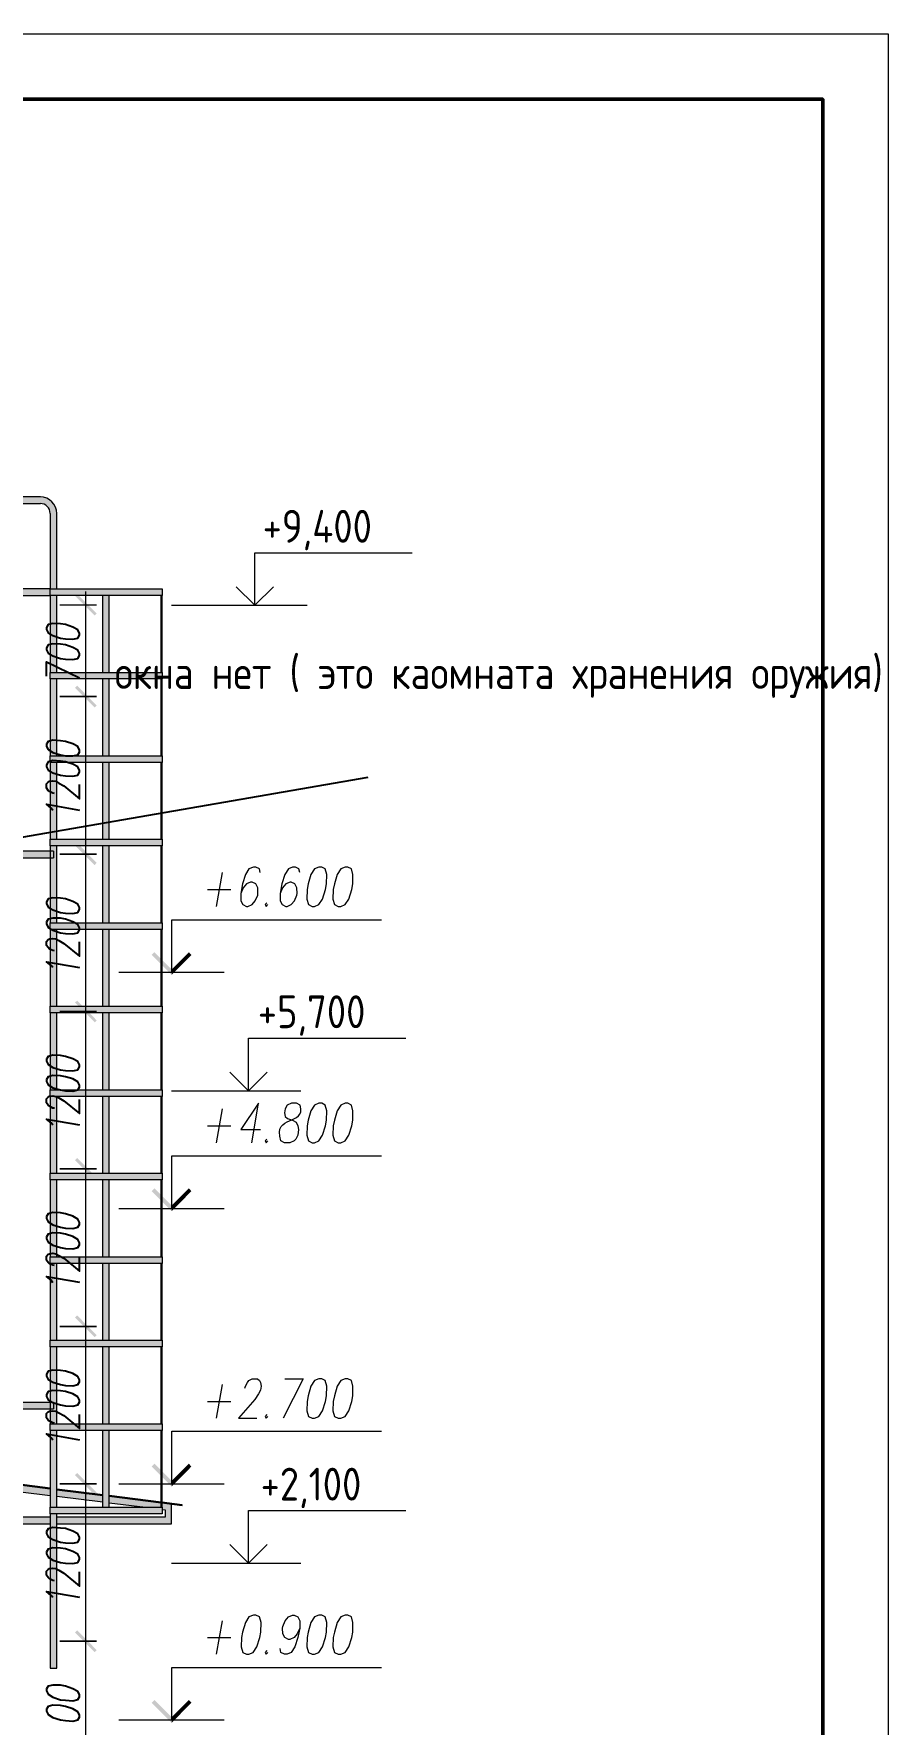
# Model space of a CAD drawing. Header units: millimetres. Extents: x 148937 to 2048786, y 870 to 351006.
# Drawn here: x 555896 to 562405, y 300795 to 313678 of the extents above; entities that cross this region are included whole.
import ezdxf

# ---------------------------------------------------------------- set-up
doc = ezdxf.new("R2010")
doc.units = ezdxf.units.MM
doc.layers.add('PDF _Геометрия', color=7, linetype='Continuous')
doc.layers.add('PDF _Сплошная заливка', color=7, linetype='Continuous', true_color=0x007eff)
doc.layers.add('Высотные отметки', color=7, linetype='Continuous', lineweight=9)
doc.layers.add('Типовые аннотации', color=7, linetype='Continuous', lineweight=9)
for name, color, linetype, lineweight, true_color in [('Линии', 7, 'Continuous', 9, 0x00a600), ('Оборудование', 7, 'Continuous', 18, 0x9f9fd0), ('Ограждение', 7, 'Continuous', 9, 0x408080)]:
    doc.layers.add(name, color=color, linetype=linetype, lineweight=lineweight, true_color=true_color)
doc.styles.add('GOST Common_1', font='GOST Common.ttf', dxfattribs={"width": 0.9, "height": 250})

# ---------------------------------------------------------------- blocks, each defined once
blk = doc.blocks.new('125_Горизонтальный козырек - Горизонтальный козырек L_1200-V14-_О__Ф__1-10__Южный')
at = {"layer": 'Ограждение'}
h = blk.add_hatch(dxfattribs=at)
h.set_pattern_fill('FP_1', style=0, pattern_type=2)
h.set_pattern_definition([(236.31, (995.8, 1244.6), (-1777.9963, -3556.002), [641.07, -5769.6]), (236.31, (1031.34, 1137.9), (-1777.9963, -3556.002), [384.64, -6026.03]), (236.31, (818, 1137.9), (-1777.9963, -3556.002), [384.64, -6026.03])])
h.paths.add_polyline_path([(46555, 2540), (46555, 2545), (46400, 2564), (46400, 2559), (46431, 2556)], flags=0)
h.paths.add_polyline_path([(46395, 2560), (46395, 2565), (46000, 2614), (46000, 2609), (46108, 2596)], flags=0)
h.paths.add_polyline_path([(45950, 2616), (45950, 2621), (45600, 2664), (45600, 2659), (45785, 2636)], flags=0)
h.paths.add_polyline_path([(45550, 2666), (45550, 2671), (45295, 2703), (45295, 2698)], flags=0)
at = {"layer": 'Ограждение', "true_color": 0x9ea0a1}
h = blk.add_hatch(color=253, dxfattribs=at)
h.paths.add_polyline_path([(45600, 2400), (46475, 2400), (46475, 2550), (46400, 2559), (46400, 2525), (46404, 2525), (46404, 2509), (46425, 2506), (46425, 2450), (45600, 2450), (45600, 2438)], flags=0)
h.paths.add_polyline_path([(45550, 2400), (45550, 2450), (45325, 2450), (45325, 2644), (45550, 2616), (45550, 2666), (45295, 2698), (45295, 2400), (45325, 2400)], flags=0)
h.paths.add_polyline_path([(46291, 2525), (46395, 2525), (46395, 2560), (46000, 2609), (46000, 2559), (46275, 2525), (46288, 2525)], flags=0)
h.paths.add_polyline_path([(45950, 2566), (45950, 2616), (45600, 2659), (45600, 2609), (45785, 2586)], flags=0)
at = {"layer": 'Ограждение', "color": 7}
for p, q in [((45550, 2671), (45295, 2703)), ((45295, 2698), (45550, 2666)), ((45325, 2450), (45325, 2644)), ((45325, 2644), (45550, 2616)), ((45950, 2621), (45600, 2664)), ((45600, 2659), (45950, 2616)), ((45600, 2609), (45950, 2566)), ((46395, 2565), (46000, 2614)), ((46000, 2609), (46395, 2560)), ((45550, 2450), (45325, 2450)), ((46425, 2450), (45600, 2450)), ((46000, 2559), (46275, 2525)), ((46555, 2545), (46400, 2564)), ((46400, 2559), (46555, 2540)), ((46404, 2509), (46425, 2506)), ((46425, 2506), (46425, 2450)), ((46475, 2400), (46475, 2550)), ((46555, 2540), (46555, 2545)), ((45295, 2400), (45550, 2400)), ((45600, 2400), (46475, 2400))]:
    blk.add_line(p, q, dxfattribs=at)
blk = doc.blocks.new('Ограждение связь - Ограждение связь-V21-_О__Ф__1-10__Южный')
at = {"layer": 'Оборудование', "true_color": 0xeec900}
h = blk.add_hatch(color=40, dxfattribs=at)
h.paths.add_polyline_path([(45975, 2525), (46000, 2525), (46000, 3111), (45950, 3111), (45950, 2525)], flags=0)
h.paths.add_polyline_path([(46000, 3161), (46000, 3748), (45950, 3748), (45950, 3161), (45975, 3161)], flags=0)
h.paths.add_polyline_path([(46000, 3798), (46000, 4384), (45950, 4384), (45950, 3798), (45975, 3798)], flags=0)
h.paths.add_polyline_path([(45975, 4434), (46000, 4434), (46000, 5020), (45950, 5020), (45950, 4434)], flags=0)
h.paths.add_polyline_path([(46000, 5070), (46000, 5657), (45950, 5657), (45950, 5070), (45975, 5070)], flags=0)
h.paths.add_polyline_path([(46000, 5707), (46000, 6293), (45950, 6293), (45950, 5707), (45975, 5707)], flags=0)
h.paths.add_polyline_path([(46000, 6343), (46000, 6930), (45950, 6930), (45950, 6343), (45975, 6343)], flags=0)
h.paths.add_polyline_path([(45975, 6980), (46000, 6980), (46000, 7566), (45950, 7566), (45950, 6980)], flags=0)
h.paths.add_polyline_path([(46000, 7616), (46000, 8202), (45950, 8202), (45950, 7616), (45975, 7616)], flags=0)
h.paths.add_polyline_path([(46000, 8252), (46000, 8839), (45950, 8839), (45950, 8252), (45975, 8252)], flags=0)
h.paths.add_polyline_path([(46000, 8889), (46000, 9475), (45950, 9475), (45950, 8889), (45975, 8889)], flags=0)
at = {"layer": 'Оборудование', "color": 7}
for p, q in [((45950, 8889), (45950, 9475)), ((46000, 8889), (46000, 9475)), ((45950, 8252), (45950, 8839)), ((46000, 8252), (46000, 8839)), ((45950, 7616), (45950, 8202)), ((46000, 7616), (46000, 8202)), ((45950, 6980), (45950, 7566)), ((46000, 6980), (46000, 7566)), ((45950, 6343), (45950, 6930)), ((46000, 6343), (46000, 6930)), ((45950, 5707), (45950, 6293)), ((46000, 5707), (46000, 6293)), ((45950, 5070), (45950, 5657)), ((46000, 5070), (46000, 5657)), ((45950, 4434), (45950, 5020)), ((46000, 4434), (46000, 5020)), ((45950, 3798), (45950, 4384)), ((46000, 3798), (46000, 4384)), ((45950, 3161), (45950, 3748)), ((46000, 3161), (46000, 3748)), ((45950, 2525), (45950, 3111)), ((46000, 2525), (46000, 3111))]:
    blk.add_line(p, q, dxfattribs=at)
blk = doc.blocks.new('Высотные отметки - Стрелка вверх-5091-_О__Ф__1-10__Южный')
at = {"layer": 'Типовые аннотации'}
for p, q in [((-2280, 6200), (-3480, 6200)), ((-2280, 5800), (-2280, 6200)), ((-1880, 5800), (-2680, 5800))]:
    blk.add_line(p, q, dxfattribs=at)
at = {"layer": 'Типовые аннотации', "lineweight": 20}
for q in [(-2422, 5941), (-2139, 5941)]:
    blk.add_line((-2280, 5800), q, dxfattribs=at)

msp = doc.modelspace()

# ---------------------------------------------------------------- hatches: boundary and pattern name
at = {"layer": 'Оборудование', "true_color": 0x9ea0a1}
h = msp.add_hatch(color=253, dxfattribs=at)
h.paths.add_polyline_path([(556071.14665, 301222.64499), (556071.14665, 302397.64499), (556021.14665, 302397.64499), (556021.14665, 301222.64499)], flags=0)
h.paths.add_polyline_path([(556071.14665, 302447.64499), (556071.14665, 303034.00863), (556021.14665, 303034.00863), (556021.14665, 302447.64499), (556064.18643, 302447.64499)], flags=0)
h.paths.add_polyline_path([(556021.14665, 303084.00863), (556071.14665, 303084.00863), (556071.14665, 303670.37227), (556021.14665, 303670.37227)], flags=0)
h.paths.add_polyline_path([(556021.14665, 303720.37227), (556071.14665, 303720.37227), (556071.14665, 304306.7359), (556021.14665, 304306.7359), (556021.14665, 303885.20857)], flags=0)
h.paths.add_polyline_path([(556071.14665, 304356.7359), (556071.14665, 304943.09954), (556021.14665, 304943.09954), (556021.14665, 304356.7359), (556053.33932, 304356.7359)], flags=0)
h.paths.add_polyline_path([(556049.72362, 304993.09954), (556071.14665, 304993.09954), (556071.14665, 305579.46318), (556021.14665, 305579.46318), (556021.14665, 304993.09954)], flags=0)
h.paths.add_polyline_path([(556046.10791, 305629.46318), (556071.14665, 305629.46318), (556071.14665, 306215.82681), (556021.14665, 306215.82681), (556021.14665, 305629.46318)], flags=0)
h.paths.add_polyline_path([(556021.14665, 306265.82681), (556071.14665, 306265.82681), (556071.14665, 306852.19045), (556021.14665, 306852.19045)], flags=0)
h.paths.add_polyline_path([(556038.87651, 306902.19045), (556071.14665, 306902.19045), (556071.14665, 307488.55409), (556021.14665, 307488.55409), (556021.14665, 306902.19045)], flags=0)
h.paths.add_polyline_path([(556035.26081, 307538.55409), (556071.14665, 307538.55409), (556071.14665, 308124.91772), (556021.14665, 308124.91772), (556021.14665, 307538.55409)], flags=0)
h.paths.add_polyline_path([(556021.14665, 308174.91772), (556071.14665, 308174.91772), (556071.14665, 308761.28136), (556021.14665, 308761.28136), (556021.14665, 308582.80918)], flags=0)
h.paths.add_polyline_path([(556021.14665, 308811.28136), (556071.14665, 308811.28136), (556071.14665, 309397.64499), (556021.14665, 309397.64499), (556021.14665, 309322.64499)], flags=0)
h.paths.add_polyline_path([(555521.14665, 309342.78053), (555571.14665, 309342.78053), (555571.14665, 310022.64499), (555576.85569, 310051.34625), (555593.11364, 310075.678), (555617.4454, 310091.93596), (555646.14665, 310097.64499), (555946.14665, 310097.64499), (555974.84791, 310091.93596), (555999.17966, 310075.678), (556015.43762, 310051.34625), (556021.14665, 310022.64499), (556021.14665, 309447.64499), (556071.14665, 309447.64499), (556071.14665, 310022.64499), (556065.02872, 310061.27212), (556047.27378, 310096.11815), (556019.61981, 310123.77212), (555984.77378, 310141.52706), (555946.14665, 310147.64499), (555646.14665, 310147.64499), (555607.51953, 310141.52706), (555571.14665, 310122.24528), (555545.01953, 310096.11815), (555527.26459, 310061.27212), (555521.14665, 310022.64499), (555521.14665, 309365.74261)], flags=0)
for points in [[(556021.14665, 309397.64499), (556021.14665, 309447.64499), (555571.14665, 309447.64499), (555571.14665, 309397.64499)], [(556021.14665, 309397.64499), (556446.14665, 309397.64499), (556446.14665, 309447.64499), (556021.14665, 309447.64499)], [(556862.98877, 309397.64499), (556874.67799, 309397.64499), (556874.67799, 309447.64499), (556446.14665, 309447.64499), (556446.14665, 309397.64499), (556839.92918, 309397.64499)], [(556021.14665, 308761.28136), (556446.14665, 308761.28136), (556446.14665, 308811.28136), (556021.14665, 308811.28136)], [(556862.98877, 308761.28136), (556874.67799, 308761.28136), (556874.67799, 308811.28136), (556446.14665, 308811.28136), (556446.14665, 308761.28136), (556839.92918, 308761.28136)], [(556021.14665, 308124.91772), (556446.14665, 308124.91772), (556446.14665, 308174.91772), (556021.14665, 308174.91772)], [(556862.98877, 308124.91772), (556874.67799, 308124.91772), (556874.67799, 308174.91772), (556446.14665, 308174.91772), (556446.14665, 308124.91772), (556839.92918, 308124.91772)], [(556021.14665, 307488.55409), (556446.14665, 307488.55409), (556446.14665, 307538.55409), (556021.14665, 307538.55409)], [(556862.98877, 307488.55409), (556874.67799, 307488.55409), (556874.67799, 307538.55409), (556446.14665, 307538.55409), (556446.14665, 307488.55409), (556839.92918, 307488.55409)], [(556021.14665, 307397.64499), (556021.14665, 307447.64499), (555766.14665, 307447.64499), (555766.14665, 307397.64499)], [(556021.14665, 306852.19045), (556446.14665, 306852.19045), (556446.14665, 306902.19045), (556021.14665, 306902.19045)], [(556862.98877, 306852.19045), (556874.67799, 306852.19045), (556874.67799, 306902.19045), (556446.14665, 306902.19045), (556446.14665, 306852.19045), (556839.92918, 306852.19045)], [(556021.14665, 306215.82681), (556446.14665, 306215.82681), (556446.14665, 306265.82681), (556021.14665, 306265.82681)], [(556862.98877, 306215.82681), (556874.67799, 306215.82681), (556874.67799, 306265.82681), (556446.14665, 306265.82681), (556446.14665, 306215.82681), (556839.92918, 306215.82681)], [(556021.14665, 305579.46318), (556446.14665, 305579.46318), (556446.14665, 305629.46318), (556021.14665, 305629.46318)], [(556862.98877, 305579.46318), (556874.67799, 305579.46318), (556874.67799, 305629.46318), (556446.14665, 305629.46318), (556446.14665, 305579.46318), (556839.92918, 305579.46318)], [(556021.14665, 304943.09954), (556446.14665, 304943.09954), (556446.14665, 304993.09954), (556021.14665, 304993.09954)], [(556862.98877, 304943.09954), (556874.67799, 304943.09954), (556874.67799, 304993.09954), (556446.14665, 304993.09954), (556446.14665, 304943.09954), (556839.92918, 304943.09954)], [(556021.14665, 304306.7359), (556446.14665, 304306.7359), (556446.14665, 304356.7359), (556021.14665, 304356.7359)], [(556862.98877, 304306.7359), (556874.67799, 304306.7359), (556874.67799, 304356.7359), (556446.14665, 304356.7359), (556446.14665, 304306.7359), (556839.92918, 304306.7359)], [(556021.14665, 303670.37227), (556446.14665, 303670.37227), (556446.14665, 303720.37227), (556021.14665, 303720.37227)], [(556862.98877, 303670.37227), (556874.67799, 303670.37227), (556874.67799, 303720.37227), (556446.14665, 303720.37227), (556446.14665, 303670.37227), (556839.92918, 303670.37227)], [(556021.14665, 303197.64499), (556021.14665, 303247.64499), (555766.14665, 303247.64499), (555766.14665, 303197.64499)], [(556021.14665, 303034.00863), (556446.14665, 303034.00863), (556446.14665, 303084.00863), (556021.14665, 303084.00863)], [(556862.98877, 303034.00863), (556874.67799, 303034.00863), (556874.67799, 303084.00863), (556446.14665, 303084.00863), (556446.14665, 303034.00863), (556839.92918, 303034.00863)], [(556021.14665, 302397.64499), (556446.14665, 302397.64499), (556446.14665, 302447.64499), (556021.14665, 302447.64499)], [(556862.98877, 302397.64499), (556874.67799, 302397.64499), (556874.67799, 302447.64499), (556446.14665, 302447.64499), (556446.14665, 302397.64499), (556839.92918, 302397.64499)]]:
    msp.add_hatch(color=253, dxfattribs=at).paths.add_polyline_path(points, flags=0)
h = msp.add_hatch(color=253, dxfattribs=at)
h.paths.add_polyline_path([(556866.14665, 302447.64499), (556871.14665, 302447.64499), (556871.14665, 303034.00863), (556866.14665, 303034.00863), (556866.14665, 302462.64499)], flags=0)
h.paths.add_polyline_path([(556866.14665, 303084.00863), (556871.14665, 303084.00863), (556871.14665, 303670.37227), (556866.14665, 303670.37227), (556866.14665, 303102.27513)], flags=0)
h.paths.add_polyline_path([(556866.14665, 303720.37227), (556871.14665, 303720.37227), (556871.14665, 304306.7359), (556866.14665, 304306.7359), (556866.14665, 303885.20857)], flags=0)
h.paths.add_polyline_path([(556866.14665, 304356.7359), (556871.14665, 304356.7359), (556871.14665, 304943.09954), (556866.14665, 304943.09954), (556866.14665, 304668.142)], flags=0)
h.paths.add_polyline_path([(556866.14665, 304993.09954), (556871.14665, 304993.09954), (556871.14665, 305579.46318), (556866.14665, 305579.46318), (556866.14665, 305451.07544)], flags=0)
h.paths.add_polyline_path([(556871.14665, 305629.46318), (556871.14665, 306215.82681), (556866.14665, 306215.82681), (556866.14665, 305629.46318)], flags=0)
h.paths.add_polyline_path([(556871.14665, 306265.82681), (556871.14665, 306852.19045), (556866.14665, 306852.19045), (556866.14665, 306265.82681)], flags=0)
h.paths.add_polyline_path([(556866.14665, 306902.19045), (556871.14665, 306902.19045), (556871.14665, 307488.55409), (556866.14665, 307488.55409), (556866.14665, 307016.94231)], flags=0)
h.paths.add_polyline_path([(556866.14665, 307538.55409), (556871.14665, 307538.55409), (556871.14665, 308124.91772), (556866.14665, 308124.91772), (556866.14665, 307799.87574)], flags=0)
h.paths.add_polyline_path([(556866.14665, 308174.91772), (556871.14665, 308174.91772), (556871.14665, 308761.28136), (556866.14665, 308761.28136), (556866.14665, 308582.80918)], flags=0)
h.paths.add_polyline_path([(556866.14665, 308811.28136), (556871.14665, 308811.28136), (556871.14665, 309397.64499), (556866.14665, 309397.64499), (556866.14665, 309365.74261)], flags=0)

# ---------------------------------------------------------------- linework, layer by layer
msp.add_lwpolyline([(551550.68488, 306817.77816), (558443.76666, 308013.35647)])
at = {"layer": 'PDF _Геометрия', "lineweight": 15}
msp.add_lwpolyline([(503011.15311, 271681.99412), (503011.15311, 313677.69555), (562405.35307, 313677.69555), (562405.35307, 271681.99412)], close=True, dxfattribs=at)
at = {"layer": 'PDF _Геометрия', "lineweight": 50}
msp.add_lwpolyline([(505009.00663, 272180.38449), (505009.00663, 313179.30952), (561906.96703, 313179.30952), (561906.96703, 272180.38449)], close=True, dxfattribs=at)
at = {"layer": 'PDF _Геометрия', "color": 150, "lineweight": 9, "true_color": 0x007eff}
for points in [[(556093.85954, 309325.38848), (556373.12915, 309325.38848)], [(556293.64479, 308526.2497), (556293.64479, 309426.35707)], [(556293.64479, 307327.53715), (556293.64479, 308726.03342)], [(556293.64479, 306126.67646), (556293.64479, 307527.32089)], [(556293.64479, 304925.81795), (556293.64479, 306326.46238)], [(556293.64479, 303727.10759), (556293.64479, 305125.60386)], [(556293.64479, 302526.2469), (556293.64479, 303926.89133)], [(556293.64479, 301327.53653), (556293.64479, 302726.03281)], [(556293.64479, 300126.67803), (556293.64479, 301527.32246)]]:
    msp.add_lwpolyline(points, dxfattribs=at)
at = {"layer": 'PDF _Геометрия', "lineweight": 25}
for points in [[(555992.89313, 309138.49372), (556005.78249, 309112.71499), (556040.15414, 309091.23271), (556100.30451, 309071.89866), (556136.82438, 309065.45398), (556194.82653, 309063.30575), (556231.3464, 309071.89866), (556244.23577, 309093.38094), (556244.23577, 309108.41853), (556231.3464, 309134.19726), (556194.82653, 309155.67954), (556136.82438, 309175.01359), (556100.30451, 309181.45827), (556040.15414, 309183.6065), (556005.78249, 309175.01359), (555992.89313, 309153.53131)], [(555992.89313, 308983.81888), (556005.78249, 308958.04014), (556040.15414, 308936.55787), (556100.30451, 308917.22382), (556136.82438, 308910.77913), (556194.82653, 308908.63091), (556231.3464, 308917.22382), (556244.23577, 308938.70609), (556244.23577, 308953.74369), (556231.3464, 308979.52242), (556194.82653, 309001.0047), (556136.82438, 309020.33875), (556100.30451, 309026.78343), (556040.15414, 309028.93166), (556005.78249, 309020.33875), (555992.89313, 308998.85647)], [(555992.89313, 308246.97835), (556005.78249, 308223.34784), (556040.15414, 308199.71734), (556100.30451, 308182.53151), (556136.82438, 308176.08683), (556194.82653, 308173.9386), (556231.3464, 308182.53151), (556244.23577, 308204.01379), (556244.23577, 308219.05138), (556231.3464, 308244.83012), (556194.82653, 308266.31239), (556136.82438, 308283.49822), (556100.30451, 308289.9429), (556040.15414, 308294.23935), (556005.78249, 308283.49822), (555992.89313, 308264.16417)], [(555992.89313, 308092.3035), (556005.78249, 308066.52477), (556040.15414, 308045.04249), (556100.30451, 308027.85667), (556136.82438, 308021.41199), (556194.82653, 308019.26376), (556231.3464, 308027.85667), (556244.23577, 308049.33895), (556244.23577, 308064.37654), (556231.3464, 308090.15527), (556194.82653, 308111.63755), (556136.82438, 308128.82337), (556100.30451, 308135.26806), (556040.15414, 308139.56451), (556005.78249, 308128.82337), (555992.89313, 308107.3411)], [(555992.89313, 307048.26798), (556005.78249, 307022.48925), (556040.15414, 307001.00697), (556100.30451, 306981.67292), (556136.82438, 306975.22824), (556194.82653, 306973.08001), (556231.3464, 306981.67292), (556244.23577, 307003.1552), (556244.23577, 307018.19279), (556231.3464, 307043.97153), (556194.82653, 307065.4538), (556136.82438, 307084.78785), (556100.30451, 307091.23254), (556040.15414, 307093.38076), (556005.78249, 307084.78785), (555992.89313, 307063.30557)], [(555992.89313, 306893.59532), (556005.78249, 306867.81659), (556040.15414, 306846.33431), (556100.30451, 306827.00026), (556136.82438, 306820.55558), (556194.82653, 306818.40735), (556231.3464, 306827.00026), (556244.23577, 306848.48254), (556244.23577, 306863.52014), (556231.3464, 306889.29887), (556194.82653, 306910.78115), (556136.82438, 306930.11519), (556100.30451, 306936.55988), (556040.15414, 306938.70811), (556005.78249, 306930.11519), (555992.89313, 306908.63292)], [(555992.89313, 305847.40729), (556005.78249, 305821.62856), (556040.15414, 305800.14628), (556100.30451, 305782.96046), (556136.82438, 305776.51578), (556194.82653, 305774.36755), (556231.3464, 305782.96046), (556244.23577, 305804.44274), (556244.23577, 305819.48033), (556231.3464, 305845.25906), (556194.82653, 305866.74134), (556136.82438, 305883.92716), (556100.30451, 305890.37185), (556040.15414, 305892.52007), (556005.78249, 305883.92716), (555992.89313, 305862.44489)], [(555992.89313, 305692.73463), (556005.78249, 305666.9559), (556040.15414, 305645.47362), (556100.30451, 305628.2878), (556136.82438, 305621.84312), (556194.82653, 305619.69489), (556231.3464, 305628.2878), (556244.23577, 305649.77008), (556244.23577, 305664.80767), (556231.3464, 305690.58641), (556194.82653, 305712.06868), (556136.82438, 305729.2545), (556100.30451, 305735.69919), (556040.15414, 305737.84742), (556005.78249, 305729.2545), (555992.89313, 305707.77223)], [(555992.89313, 304648.69693), (556005.78249, 304622.91819), (556040.15414, 304601.43592), (556100.30451, 304582.10187), (556136.82438, 304575.65719), (556194.82653, 304573.50896), (556231.3464, 304582.10187), (556244.23577, 304603.58415), (556244.23577, 304618.62174), (556231.3464, 304644.40047), (556194.82653, 304665.88275), (556136.82438, 304685.2168), (556100.30451, 304691.66148), (556040.15414, 304693.80971), (556005.78249, 304685.2168), (555992.89313, 304663.73452)], [(555992.89313, 304494.02427), (556005.78249, 304468.24554), (556040.15414, 304446.76326), (556100.30451, 304427.42921), (556136.82438, 304420.98453), (556194.82653, 304418.8363), (556231.3464, 304427.42921), (556244.23577, 304448.91149), (556244.23577, 304463.94908), (556231.3464, 304489.72781), (556194.82653, 304511.21009), (556136.82438, 304530.54414), (556100.30451, 304536.98882), (556040.15414, 304539.13705), (556005.78249, 304530.54414), (555992.89313, 304509.06186)], [(555992.89313, 303447.83624), (556005.78249, 303422.05751), (556040.15414, 303400.57523), (556100.30451, 303383.38941), (556136.82438, 303376.94472), (556194.82653, 303372.64827), (556231.3464, 303383.38941), (556244.23577, 303404.87168), (556244.23577, 303419.90928), (556231.3464, 303443.53978), (556194.82653, 303467.17029), (556136.82438, 303484.35611), (556100.30451, 303490.80079), (556040.15414, 303492.94902), (556005.78249, 303484.35611), (555992.89313, 303462.87383)], [(555992.89313, 303293.16577), (556005.78249, 303267.38703), (556040.15414, 303245.90476), (556100.30451, 303228.71893), (556136.82438, 303222.27425), (556194.82653, 303217.9778), (556231.3464, 303228.71893), (556244.23577, 303248.05298), (556244.23577, 303265.23881), (556231.3464, 303288.86931), (556194.82653, 303312.49981), (556136.82438, 303329.68564), (556100.30451, 303336.13032), (556040.15414, 303338.27855), (556005.78249, 303329.68564), (555992.89313, 303308.20336)], [(555992.89313, 302246.97773), (556005.78249, 302223.34723), (556040.15414, 302201.86495), (556100.30451, 302182.5309), (556136.82438, 302176.08622), (556194.82653, 302173.93799), (556231.3464, 302182.5309), (556244.23577, 302204.01318), (556244.23577, 302219.05077), (556231.3464, 302244.82951), (556194.82653, 302266.31178), (556136.82438, 302285.64583), (556100.30451, 302289.94229), (556040.15414, 302294.23874), (556005.78249, 302283.4976), (555992.89313, 302264.16355)], [(555992.89313, 302092.30508), (556005.78249, 302068.67457), (556040.15414, 302045.04407), (556100.30451, 302027.85824), (556136.82438, 302021.41356), (556194.82653, 302019.26533), (556231.3464, 302027.85824), (556244.23577, 302049.34052), (556244.23577, 302064.37812), (556231.3464, 302090.15685), (556194.82653, 302111.63913), (556136.82438, 302130.97317), (556100.30451, 302135.26963), (556040.15414, 302139.56609), (556005.78249, 302128.82495), (555992.89313, 302109.4909)], [(555992.89313, 301048.26737), (556005.78249, 301022.48864), (556040.15414, 301001.00636), (556100.30451, 300981.67231), (556136.82438, 300977.37585), (556194.82653, 300973.0794), (556231.3464, 300983.82054), (556244.23577, 301003.15459), (556244.23577, 301020.34041), (556231.3464, 301043.97091), (556194.82653, 301065.45319), (556136.82438, 301084.78724), (556100.30451, 301091.23192), (556040.15414, 301093.38015), (556005.78249, 301084.78724), (555992.89313, 301063.30496)], [(555992.89313, 300893.59471), (556005.78249, 300867.81598), (556040.15414, 300846.3337), (556100.30451, 300826.99965), (556136.82438, 300822.7032), (556194.82653, 300818.40674), (556231.3464, 300826.99965), (556244.23577, 300848.48193), (556244.23577, 300865.66775), (556231.3464, 300889.29826), (556194.82653, 300910.78053), (556136.82438, 300930.11458), (556100.30451, 300936.55927), (556040.15414, 300938.70749), (556005.78249, 300930.11458), (555992.89313, 300908.63231)]]:
    msp.add_lwpolyline(points, close=True, dxfattribs=at)
for points in [[(555992.89313, 308781.88495), (555992.89313, 308891.44456), (556244.23577, 308768.99558)], [(556053.04324, 307888.22362), (556040.15387, 307890.37185), (556016.52337, 307903.26121), (556005.78223, 307911.85412), (555992.89286, 307931.18817), (555992.89286, 307961.26336), (556005.78223, 307974.15273), (556016.52337, 307980.59741), (556040.15387, 307984.89386), (556063.78438, 307980.59741), (556087.41488, 307967.70804), (556123.93475, 307946.22577), (556244.23551, 307847.40729), (556244.23551, 307956.9669)], [(556040.15385, 307759.33083), (556029.41271, 307776.51665), (555992.89284, 307806.59184), (556244.23548, 307761.47906)], [(556053.04324, 306689.51325), (556040.15387, 306691.66148), (556016.52337, 306702.40262), (556005.78223, 306713.14376), (555992.89286, 306730.32958), (555992.89286, 306760.40477), (556005.78223, 306775.44236), (556016.52337, 306779.73882), (556040.15387, 306784.03527), (556063.78438, 306779.73882), (556087.41488, 306766.84945), (556123.93475, 306745.36717), (556244.23551, 306648.69693), (556244.23551, 306756.10831)], [(556040.15385, 306560.62047), (556029.41271, 306577.80629), (555992.89284, 306605.73325), (556244.23548, 306562.76869)], [(556053.04324, 305488.65256), (556040.15387, 305490.80079), (556016.52337, 305503.69016), (556005.78223, 305512.28307), (555992.89286, 305529.46889), (555992.89286, 305561.69231), (556005.78223, 305574.58167), (556016.52337, 305581.02636), (556040.15387, 305583.17458), (556063.78438, 305578.87813), (556087.41488, 305568.13699), (556123.93475, 305546.65471), (556244.23551, 305447.83624), (556244.23551, 305555.24762)], [(556040.15385, 305359.75978), (556029.41271, 305376.9456), (555992.89284, 305407.02079), (556244.23548, 305361.908)], [(556053.04324, 304289.9422), (556040.15387, 304292.09043), (556016.52337, 304302.83157), (556005.78223, 304313.5727), (555992.89286, 304330.75853), (555992.89286, 304360.83371), (556005.78223, 304375.87131), (556016.52337, 304380.16776), (556040.15387, 304384.46422), (556063.78438, 304380.16776), (556087.41488, 304367.2784), (556123.93475, 304345.79612), (556244.23551, 304246.97765), (556244.23551, 304356.53726)], [(556040.15385, 304158.90127), (556029.41271, 304178.23532), (555992.89284, 304206.16228), (556244.23548, 304163.19773)], [(556053.04324, 303089.0837), (556040.15387, 303091.23192), (556016.52337, 303104.12129), (556005.78223, 303112.7142), (555992.89286, 303129.90002), (555992.89286, 303162.12344), (556005.78223, 303175.0128), (556016.52337, 303181.45749), (556040.15387, 303183.60571), (556063.78438, 303179.30926), (556087.41488, 303168.56812), (556123.93475, 303147.08584), (556244.23551, 303048.26737), (556244.23551, 303155.67875)], [(556040.15385, 302960.18872), (556029.41271, 302977.37454), (555992.89284, 303007.44973), (556244.23548, 302962.33695)], [(556053.04324, 301888.22519), (556040.15387, 301890.37342), (556016.52337, 301903.26279), (556005.78223, 301914.00392), (555992.89286, 301931.18975), (555992.89286, 301961.26493), (556005.78223, 301974.1543), (556016.52337, 301980.59898), (556040.15387, 301984.89544), (556063.78438, 301980.59898), (556087.41488, 301967.70962), (556123.93475, 301946.22734), (556244.23551, 301847.40886), (556244.23551, 301956.96848)], [(556040.15385, 301759.33022), (556029.41271, 301776.51604), (555992.89284, 301806.59123), (556244.23548, 301763.62667)]]:
    msp.add_lwpolyline(points, dxfattribs=at)
at = {"layer": 'PDF _Геометрия', "color": 150, "lineweight": 9, "true_color": 0x007eff}
for points in [[(556373.12915, 308627.21448), (556093.85954, 308627.21448)], [(556373.12915, 307426.35379), (556093.85954, 307426.35379)], [(556373.12915, 306225.49528), (556093.85954, 306225.49528)], [(556373.12915, 305026.78492), (556093.85954, 305026.78492)], [(556373.12915, 303825.92641), (556093.85954, 303825.92641)], [(556373.12915, 302627.21386), (556093.85954, 302627.21386)], [(556373.12915, 301426.35536), (556093.85954, 301426.35536)]]:
    msp.add_lwpolyline(points, close=True, dxfattribs=at)
at = {"layer": 'PDF _Геометрия', "color": 30, "lineweight": 15, "true_color": 0xff7e00}
for points in [[(557331.23917, 307284.57216), (557286.12638, 307026.78483)], [(557621.24958, 307284.57216), (557616.95312, 307312.49912), (557589.02616, 307327.53671), (557569.69211, 307327.53671), (557535.32047, 307312.49912), (557509.54174, 307269.53456), (557485.91123, 307198.64305), (557473.02187, 307125.6033), (557473.02187, 307069.74938), (557488.05946, 307041.82242), (557515.98642, 307026.78483), (557526.72756, 307026.78483), (557558.95098, 307041.82242), (557582.58148, 307069.74938), (557601.91553, 307112.71394), (557604.06376, 307125.6033), (557601.91553, 307168.56786), (557586.87794, 307198.64305), (557558.95098, 307211.53241), (557548.20984, 307211.53241), (557515.98642, 307198.64305), (557490.20769, 307168.56786), (557473.02187, 307125.6033)], [(557922.00179, 307284.57216), (557915.5571, 307312.49912), (557889.77837, 307327.53671), (557868.29609, 307327.53671), (557836.07268, 307312.49912), (557808.14572, 307269.53456), (557786.66344, 307198.64305), (557773.77407, 307125.6033), (557773.77407, 307069.74938), (557788.81167, 307041.82242), (557816.73863, 307026.78483), (557825.33154, 307026.78483), (557857.55496, 307041.82242), (557883.33369, 307069.74938), (557900.51951, 307112.71394), (557902.66774, 307125.6033), (557900.51951, 307168.56786), (557885.48192, 307198.64305), (557857.55496, 307211.53241), (557848.96204, 307211.53241), (557816.73863, 307198.64305), (557790.9599, 307168.56786), (557773.77407, 307125.6033)], [(557219.53095, 307155.67937), (557397.83385, 307155.67937)], [(557670.65899, 307054.7124), (557657.76963, 307041.82304), (557666.36254, 307026.78544), (557679.2519, 307041.82304)], [(556946.70621, 306526.24804), (556946.70621, 306925.81839), (558544.98759, 306925.81839)], [(556544.98758, 306526.24804), (557346.27648, 306526.24804)], [(557331.23917, 305484.35628), (557286.12638, 305226.56896)], [(557556.80273, 305226.5694), (557608.36019, 305527.32127), (557473.02185, 305327.5361), (557623.39779, 305327.5361)], [(557926.29805, 305512.28368), (557898.37109, 305527.32127), (557859.70299, 305527.32127), (557825.33134, 305512.28368), (557810.29375, 305484.35672), (557805.99729, 305454.28153), (557810.29375, 305426.35457), (557829.6278, 305411.31698), (557866.14767, 305398.42761), (557894.07463, 305383.39002), (557909.11222, 305355.46306), (557913.40868, 305327.5361), (557906.964, 305284.57154), (557891.9264, 305254.49636), (557879.03704, 305241.60699), (557846.81362, 305226.5694), (557805.99729, 305226.5694), (557778.07033, 305241.60699)], [(557219.53095, 305355.46349), (557397.83385, 305355.46349)], [(557670.65899, 305254.49653), (557657.76963, 305241.60716), (557666.36254, 305226.56957), (557679.2519, 305241.60716)], [(556946.70621, 304726.03216), (556946.70621, 305125.60252), (558544.98759, 305125.60252)], [(556544.98758, 304726.03216), (557346.27648, 304726.03216)], [(557505.24509, 303355.46402), (557509.54154, 303370.50161), (557524.57914, 303398.42857), (557535.32027, 303413.46617), (557558.95078, 303426.35553), (557599.76711, 303426.35553), (557616.95293, 303413.46617), (557623.39761, 303398.42857), (557627.69407, 303370.50161), (557623.39761, 303340.42643), (557608.36002, 303312.49947), (557580.43306, 303269.53491), (557455.83585, 303127.75188), (557595.47065, 303127.75188)], [(557808.14543, 303426.35483), (557947.78024, 303426.35483), (557795.25607, 303127.75118)], [(557331.23917, 303383.38984), (557286.12638, 303127.75075)], [(557219.53095, 303254.49705), (557397.83385, 303254.49705)], [(557670.65899, 303155.67823), (557657.76963, 303140.64064), (557666.36254, 303127.75127), (557679.2519, 303140.64064)], [(556946.70621, 302627.21386), (556946.70621, 303026.78422), (558544.98759, 303026.78422)], [(556544.98758, 302627.21386), (557346.27648, 302627.21386)], [(557922.00179, 301527.32232), (557902.66774, 301484.35777), (557879.03723, 301456.43081), (557846.81382, 301441.39322), (557836.07268, 301441.39322), (557808.14572, 301456.43081), (557793.10812, 301484.35777), (557790.9599, 301527.32232), (557793.10812, 301540.21169), (557810.29395, 301583.17624), (557836.07268, 301613.25143), (557868.29609, 301626.1408), (557879.03723, 301626.1408), (557906.96419, 301613.25143), (557922.00179, 301583.17624), (557922.00179, 301527.32232), (557909.11242, 301456.43081), (557885.48192, 301383.39107), (557857.55496, 301340.42651), (557825.33154, 301327.53715), (557805.99749, 301327.53715), (557778.07053, 301340.42651), (557773.77407, 301370.5017)], [(557331.23917, 301583.17616), (557286.12638, 301327.53706)], [(557219.53095, 301456.42932), (557397.83385, 301456.42932)], [(557670.65899, 301355.46454), (557657.76963, 301340.42695), (557666.36254, 301327.53758), (557679.2519, 301340.42695)], [(556946.70621, 300827.00018), (556946.70621, 301226.57053), (558544.98759, 301226.57053)], [(556544.98758, 300827.00018), (557346.27648, 300827.00018)]]:
    msp.add_lwpolyline(points, dxfattribs=at)
for points in [[(558068.08079, 307327.53715), (558035.85737, 307312.49955), (558007.93041, 307269.535), (557986.44814, 307198.64348), (557977.85523, 307155.67893), (557975.707, 307082.63919), (557988.59637, 307041.82286), (558016.52333, 307026.78527), (558035.85737, 307026.78527), (558068.08079, 307041.82286), (558096.00775, 307082.63919), (558117.49003, 307155.67893), (558126.08294, 307198.64348), (558128.23117, 307269.535), (558115.3418, 307312.49955), (558089.56307, 307327.53715)], [(558267.86603, 307327.53715), (558235.64262, 307312.49955), (558207.71566, 307269.535), (558186.23338, 307198.64348), (558177.64047, 307155.67893), (558175.49224, 307082.63919), (558188.38161, 307041.82286), (558216.30857, 307026.78527), (558235.64262, 307026.78527), (558267.86603, 307041.82286), (558295.79299, 307082.63919), (558319.4235, 307155.67893), (558325.86818, 307198.64348), (558328.01641, 307269.535), (558317.27527, 307312.49955), (558289.34831, 307327.53715)], [(558068.08079, 305527.32127), (558035.85737, 305512.28368), (558007.93041, 305469.31913), (557986.44814, 305398.42761), (557977.85523, 305355.46306), (557975.707, 305284.57154), (557988.59637, 305241.60699), (558016.52333, 305226.5694), (558035.85737, 305226.5694), (558068.08079, 305241.60699), (558096.00775, 305284.57154), (558117.49003, 305355.46306), (558126.08294, 305398.42761), (558128.23117, 305469.31913), (558115.3418, 305512.28368), (558089.56307, 305527.32127)], [(558267.86603, 305527.32127), (558235.64262, 305512.28368), (558207.71566, 305469.31913), (558186.23338, 305398.42761), (558177.64047, 305355.46306), (558175.49224, 305284.57154), (558188.38161, 305241.60699), (558216.30857, 305226.5694), (558235.64262, 305226.5694), (558267.86603, 305241.60699), (558295.79299, 305284.57154), (558319.4235, 305355.46306), (558325.86818, 305398.42761), (558328.01641, 305469.31913), (558317.27527, 305512.28368), (558289.34831, 305527.32127)], [(558068.08079, 303426.35483), (558035.85737, 303413.46547), (558007.93041, 303370.50091), (557986.44814, 303297.46117), (557977.85523, 303254.49662), (557975.707, 303183.6051), (557988.59637, 303140.64055), (558016.52333, 303127.75118), (558035.85737, 303127.75118), (558068.08079, 303140.64055), (558096.00775, 303183.6051), (558117.49003, 303254.49662), (558126.08294, 303297.46117), (558128.23117, 303370.50091), (558115.3418, 303413.46547), (558089.56307, 303426.35483)], [(558267.86603, 303426.35483), (558235.64262, 303413.46547), (558207.71566, 303370.50091), (558186.23338, 303297.46117), (558177.64047, 303254.49662), (558175.49224, 303183.6051), (558188.38161, 303140.64055), (558216.30857, 303127.75118), (558235.64262, 303127.75118), (558267.86603, 303140.64055), (558295.79299, 303183.6051), (558319.4235, 303254.49662), (558325.86818, 303297.46117), (558328.01641, 303370.50091), (558317.27527, 303413.46547), (558289.34831, 303426.35483)], [(557569.69203, 301626.13896), (557535.32038, 301613.2496), (557509.54165, 301570.28504), (557485.91115, 301497.2453), (557479.46646, 301456.42897), (557475.17001, 301383.38923), (557488.05937, 301340.42468), (557515.98633, 301327.53531), (557535.32038, 301327.53531), (557567.5438, 301340.42468), (557595.47076, 301383.38923), (557619.10126, 301456.42897), (557625.54595, 301497.2453), (557627.69417, 301570.28504), (557616.95304, 301613.2496), (557589.02608, 301626.13896)], [(558068.08079, 301626.13896), (558035.85737, 301613.2496), (558007.93041, 301570.28504), (557986.44814, 301497.2453), (557977.85523, 301456.42897), (557975.707, 301383.38923), (557988.59637, 301340.42468), (558016.52333, 301327.53531), (558035.85737, 301327.53531), (558068.08079, 301340.42468), (558096.00775, 301383.38923), (558117.49003, 301456.42897), (558126.08294, 301497.2453), (558128.23117, 301570.28504), (558115.3418, 301613.2496), (558089.56307, 301626.13896)], [(558267.86603, 301626.13896), (558235.64262, 301613.2496), (558207.71566, 301570.28504), (558186.23338, 301497.2453), (558177.64047, 301456.42897), (558175.49224, 301383.38923), (558188.38161, 301340.42468), (558216.30857, 301327.53531), (558235.64262, 301327.53531), (558267.86603, 301340.42468), (558295.79299, 301383.38923), (558319.4235, 301456.42897), (558325.86818, 301497.2453), (558328.01641, 301570.28504), (558317.27527, 301613.2496), (558289.34831, 301626.13896)]]:
    msp.add_lwpolyline(points, close=True, dxfattribs=at)
msp.add_open_spline([(557778.07033, 305241.60699), (557713.80252, 305449.41222), (557969.47742, 305349.94927), (557926.29805, 305512.28368)], degree=3, dxfattribs=at)
at = {"layer": 'PDF _Сплошная заливка', "lineweight": 9, "transparency": 33554559}
for points in [[(556375.2774, 309258.79395), (556209.86386, 309394.13229), (556227.04968, 309409.16989)], [(556360.23987, 309243.75478), (556375.27746, 309258.79237), (556209.86393, 309394.13072)], [(556375.2774, 308558.46962), (556209.86386, 308693.80796), (556227.04968, 308708.84555)], [(556227.04971, 308708.84818), (556209.86388, 308693.81058), (556375.27742, 308558.47224)], [(556360.23987, 308543.43482), (556375.27746, 308558.47241), (556209.86393, 308693.81076)], [(556209.86404, 308693.80901), (556375.27757, 308558.47066), (556360.23998, 308543.43307)], [(556375.2774, 307359.75925), (556209.86386, 307492.94937), (556227.04968, 307510.13519)], [(556227.04971, 307510.13563), (556209.86388, 307492.94981), (556375.27742, 307359.75969)], [(556360.23987, 307342.57413), (556375.27746, 307359.75995), (556209.86393, 307492.95007)], [(556209.86404, 307492.95051), (556375.27757, 307359.76039), (556360.23998, 307342.57457)], [(556375.2774, 306158.90075), (556209.86386, 306294.23909), (556227.04968, 306309.27669)], [(556227.04971, 306309.27712), (556209.86388, 306294.23953), (556375.27742, 306158.90118)], [(556360.23987, 306143.86376), (556375.27746, 306158.90136), (556209.86393, 306294.2397)], [(556209.86404, 306294.23796), (556375.27757, 306158.89961), (556360.23998, 306143.86202)], [(556375.2774, 304960.19038), (556209.86386, 305093.3805), (556227.04968, 305110.56632)], [(556227.04971, 305110.56676), (556209.86388, 305093.38094), (556375.27742, 304960.19082)], [(556360.23987, 304943.00307), (556375.27746, 304960.1889), (556209.86393, 305093.37901)], [(556209.86404, 305093.37945), (556375.27757, 304960.18933), (556360.23998, 304943.00351)], [(556375.2774, 303759.32969), (556209.86386, 303894.66804), (556227.04968, 303909.70563)], [(556227.04971, 303909.70607), (556209.86388, 303894.66848), (556375.27742, 303759.33013)], [(556360.23987, 303744.29271), (556375.27746, 303759.3303), (556209.86393, 303894.66865)], [(556209.86404, 303894.66909), (556375.27757, 303759.33074), (556360.23998, 303744.29315)], [(556375.2774, 302560.61933), (556209.86386, 302693.80945), (556227.04968, 302708.84704)], [(556227.04971, 302708.84757), (556209.86388, 302693.80997), (556375.27742, 302560.61985)], [(556360.23987, 302543.43421), (556375.27746, 302560.62003), (556209.86393, 302693.81015)], [(556209.86404, 302693.81058), (556375.27757, 302560.62047), (556360.23998, 302543.43464)], [(556375.2774, 301359.76082), (556209.86386, 301492.95094), (556227.04968, 301510.13676)], [(556227.04971, 301510.13502), (556209.86388, 301492.94919), (556375.27742, 301359.75908)], [(556360.23987, 301344.72166), (556375.27746, 301359.75925), (556209.86393, 301492.94937)], [(556209.86404, 301492.94989), (556375.27757, 301359.75978), (556360.23998, 301344.72218)]]:
    msp.add_solid(points, dxfattribs=at)
at = {"layer": 'PDF _Сплошная заливка', "color": 7, "lineweight": 15, "transparency": 33554559}
for points in [[(556946.70621, 306504.76445), (556815.66432, 306678.77089), (556794.18204, 306657.28861)], [(556946.70621, 306547.72944), (556946.70621, 306504.76488), (556815.66432, 306678.77133)], [(557097.08204, 306657.28896), (556946.7061, 306547.72935), (556946.7061, 306504.7648)], [(557077.74823, 306678.77255), (557097.08228, 306657.29028), (556946.70634, 306547.73066)], [(556946.70621, 304704.55076), (556815.66432, 304878.55721), (556794.18204, 304857.07493)], [(556946.70621, 304747.51575), (556946.70621, 304704.5512), (556815.66432, 304878.55764)], [(557097.08204, 304857.07528), (556946.7061, 304747.51566), (556946.7061, 304704.55111)], [(557077.74823, 304878.55668), (557097.08228, 304857.0744), (556946.70634, 304747.51479)], [(556946.70621, 302605.73246), (556815.66432, 302779.73891), (556794.18204, 302758.25663)], [(556946.70621, 302648.69745), (556946.70621, 302605.7329), (556815.66432, 302779.73934)], [(557097.08204, 302758.25698), (556946.7061, 302648.69736), (556946.7061, 302605.73281)], [(557077.74823, 302779.73838), (557097.08228, 302758.2561), (556946.70634, 302648.69649)], [(556946.70621, 300805.51659), (556815.66432, 300979.52303), (556794.18204, 300958.04076)], [(556946.70621, 300848.48158), (556946.70621, 300805.51703), (556815.66432, 300979.52347)], [(557097.08204, 300958.04111), (556946.7061, 300848.48149), (556946.7061, 300805.51694)], [(557077.74823, 300979.52469), (557097.08228, 300958.04242), (556946.70634, 300848.4828)]]:
    msp.add_solid(points, dxfattribs=at)
at = {"layer": 'Высотные отметки'}
for p, q in [((557446.14665, 309322.64499), (557531.53913, 309322.64499)), ((557531.53913, 309322.64499), (557579.63904, 309322.64499)), ((557446.14665, 305622.64499), (557531.58498, 305622.64499)), ((557446.14665, 302022.64499), (557531.58498, 302022.64499))]:
    msp.add_line(p, q, dxfattribs=at)
at = {"layer": 'Линии', "color": 7, "true_color": 0xffffff}
for p, q in [((556946.14665, 309322.64499), (557446.14665, 309322.64499)), ((556946.14665, 305622.64499), (557446.14665, 305622.64499)), ((556946.14665, 302022.64499), (557446.14665, 302022.64499))]:
    msp.add_line(p, q, dxfattribs=at)
at = {"layer": 'Оборудование', "color": 7}
for p, q in [((555946.14665, 310147.64499), (555646.14665, 310147.64499)), ((555646.14665, 310097.64499), (555946.14665, 310097.64499)), ((556021.14665, 310022.64499), (556021.14665, 309447.64499)), ((556071.14665, 309447.64499), (556071.14665, 310022.64499)), ((556021.14665, 309447.64499), (555546.14665, 309447.64499)), ((555546.14665, 309397.64499), (556021.14665, 309397.64499)), ((556021.14665, 309397.64499), (556021.14665, 309447.64499)), ((556021.14665, 309447.64499), (556446.14665, 309447.64499)), ((556446.14665, 309397.64499), (556021.14665, 309397.64499)), ((556021.14665, 309397.64499), (556021.14665, 308811.28136)), ((556071.14665, 308811.28136), (556071.14665, 309397.64499)), ((556446.14665, 309447.64499), (556874.67799, 309447.64499)), ((556874.67799, 309397.64499), (556446.14665, 309397.64499)), ((556866.14665, 308811.28136), (556866.14665, 309397.64499)), ((556871.14665, 309397.64499), (556871.14665, 308811.28136)), ((556876.14665, 309397.64499), (556876.14665, 309447.64499)), ((556021.14665, 308761.28136), (556021.14665, 308811.28136)), ((556021.14665, 308811.28136), (556446.14665, 308811.28136)), ((556446.14665, 308811.28136), (556874.67799, 308811.28136)), ((556876.14665, 308761.28136), (556876.14665, 308811.28136)), ((556446.14665, 308761.28136), (556021.14665, 308761.28136)), ((556021.14665, 308761.28136), (556021.14665, 308174.91772)), ((556071.14665, 308174.91772), (556071.14665, 308761.28136)), ((556874.67799, 308761.28136), (556446.14665, 308761.28136)), ((556866.14665, 308174.91772), (556866.14665, 308761.28136)), ((556871.14665, 308761.28136), (556871.14665, 308174.91772)), ((556021.14665, 308124.91772), (556021.14665, 308174.91772)), ((556021.14665, 308174.91772), (556446.14665, 308174.91772)), ((556446.14665, 308174.91772), (556874.67799, 308174.91772)), ((556876.14665, 308124.91772), (556876.14665, 308174.91772)), ((556446.14665, 308124.91772), (556021.14665, 308124.91772)), ((556021.14665, 308124.91772), (556021.14665, 307538.55409)), ((556071.14665, 307538.55409), (556071.14665, 308124.91772)), ((556874.67799, 308124.91772), (556446.14665, 308124.91772)), ((556866.14665, 307538.55409), (556866.14665, 308124.91772)), ((556871.14665, 308124.91772), (556871.14665, 307538.55409)), ((556021.14665, 307488.55409), (556021.14665, 307538.55409)), ((556021.14665, 307538.55409), (556446.14665, 307538.55409)), ((556446.14665, 307538.55409), (556874.67799, 307538.55409)), ((556876.14665, 307488.55409), (556876.14665, 307538.55409)), ((556046.14665, 307447.64499), (555766.14665, 307447.64499)), ((555766.14665, 307397.64499), (556046.14665, 307397.64499)), ((556446.14665, 307488.55409), (556021.14665, 307488.55409)), ((556021.14665, 307488.55409), (556021.14665, 306902.19045)), ((556046.14665, 307447.64499), (556046.14665, 307397.64499)), ((556071.14665, 306902.19045), (556071.14665, 307488.55409)), ((556874.67799, 307488.55409), (556446.14665, 307488.55409)), ((556866.14665, 306902.19045), (556866.14665, 307488.55409)), ((556871.14665, 307488.55409), (556871.14665, 306902.19045)), ((556021.14665, 306852.19045), (556021.14665, 306902.19045)), ((556021.14665, 306902.19045), (556446.14665, 306902.19045)), ((556446.14665, 306902.19045), (556874.67799, 306902.19045)), ((556876.14665, 306852.19045), (556876.14665, 306902.19045)), ((556021.14665, 306852.19045), (556021.14665, 306265.82681)), ((556446.14665, 306852.19045), (556021.14665, 306852.19045)), ((556071.14665, 306265.82681), (556071.14665, 306852.19045)), ((556874.67799, 306852.19045), (556446.14665, 306852.19045)), ((556866.14665, 306265.82681), (556866.14665, 306852.19045)), ((556871.14665, 306852.19045), (556871.14665, 306265.82681)), ((556021.14665, 306215.82681), (556021.14665, 306265.82681)), ((556021.14665, 306265.82681), (556446.14665, 306265.82681)), ((556446.14665, 306265.82681), (556874.67799, 306265.82681)), ((556876.14665, 306215.82681), (556876.14665, 306265.82681)), ((556021.14665, 306215.82681), (556021.14665, 305629.46318)), ((556446.14665, 306215.82681), (556021.14665, 306215.82681)), ((556071.14665, 305629.46318), (556071.14665, 306215.82681)), ((556874.67799, 306215.82681), (556446.14665, 306215.82681)), ((556866.14665, 305629.46318), (556866.14665, 306215.82681)), ((556871.14665, 306215.82681), (556871.14665, 305629.46318)), ((556021.14665, 305579.46318), (556021.14665, 305629.46318)), ((556021.14665, 305629.46318), (556446.14665, 305629.46318)), ((556446.14665, 305629.46318), (556874.67799, 305629.46318)), ((556876.14665, 305579.46318), (556876.14665, 305629.46318)), ((556021.14665, 305579.46318), (556021.14665, 304993.09954)), ((556446.14665, 305579.46318), (556021.14665, 305579.46318)), ((556071.14665, 304993.09954), (556071.14665, 305579.46318)), ((556874.67799, 305579.46318), (556446.14665, 305579.46318)), ((556866.14665, 304993.09954), (556866.14665, 305579.46318)), ((556871.14665, 305579.46318), (556871.14665, 304993.09954)), ((556021.14665, 304943.09954), (556021.14665, 304993.09954)), ((556021.14665, 304993.09954), (556446.14665, 304993.09954)), ((556021.14665, 304943.09954), (556021.14665, 304356.7359)), ((556446.14665, 304943.09954), (556021.14665, 304943.09954)), ((556071.14665, 304356.7359), (556071.14665, 304943.09954)), ((556446.14665, 304993.09954), (556874.67799, 304993.09954)), ((556874.67799, 304943.09954), (556446.14665, 304943.09954)), ((556866.14665, 304356.7359), (556866.14665, 304943.09954)), ((556871.14665, 304943.09954), (556871.14665, 304356.7359)), ((556876.14665, 304943.09954), (556876.14665, 304993.09954)), ((556021.14665, 304306.7359), (556021.14665, 304356.7359)), ((556021.14665, 304356.7359), (556446.14665, 304356.7359)), ((556021.14665, 304306.7359), (556021.14665, 303720.37227)), ((556446.14665, 304306.7359), (556021.14665, 304306.7359)), ((556071.14665, 303720.37227), (556071.14665, 304306.7359)), ((556446.14665, 304356.7359), (556874.67799, 304356.7359)), ((556874.67799, 304306.7359), (556446.14665, 304306.7359)), ((556866.14665, 303720.37227), (556866.14665, 304306.7359)), ((556871.14665, 304306.7359), (556871.14665, 303720.37227)), ((556876.14665, 304306.7359), (556876.14665, 304356.7359)), ((556021.14665, 303670.37227), (556021.14665, 303720.37227)), ((556021.14665, 303720.37227), (556446.14665, 303720.37227)), ((556021.14665, 303670.37227), (556021.14665, 303084.00863)), ((556446.14665, 303670.37227), (556021.14665, 303670.37227)), ((556071.14665, 303084.00863), (556071.14665, 303670.37227)), ((556446.14665, 303720.37227), (556874.67799, 303720.37227)), ((556874.67799, 303670.37227), (556446.14665, 303670.37227)), ((556866.14665, 303084.00863), (556866.14665, 303670.37227)), ((556871.14665, 303670.37227), (556871.14665, 303084.00863)), ((556876.14665, 303670.37227), (556876.14665, 303720.37227)), ((556046.14665, 303247.64499), (555766.14665, 303247.64499)), ((555766.14665, 303197.64499), (556046.14665, 303197.64499)), ((556046.14665, 303247.64499), (556046.14665, 303197.64499)), ((556021.14665, 303034.00863), (556021.14665, 303084.00863)), ((556021.14665, 303084.00863), (556446.14665, 303084.00863)), ((556021.14665, 303034.00863), (556021.14665, 302447.64499)), ((556446.14665, 303034.00863), (556021.14665, 303034.00863)), ((556071.14665, 302447.64499), (556071.14665, 303034.00863)), ((556446.14665, 303084.00863), (556874.67799, 303084.00863)), ((556874.67799, 303034.00863), (556446.14665, 303034.00863)), ((556866.14665, 302447.64499), (556866.14665, 303034.00863)), ((556871.14665, 303034.00863), (556871.14665, 302447.64499)), ((556876.14665, 303034.00863), (556876.14665, 303084.00863)), ((556021.14665, 302397.64499), (556021.14665, 302447.64499)), ((556021.14665, 302447.64499), (556446.14665, 302447.64499)), ((556446.14665, 302397.64499), (556021.14665, 302397.64499)), ((556021.14665, 302397.64499), (556021.14665, 301222.64499)), ((556071.14665, 301222.64499), (556071.14665, 302397.64499)), ((556446.14665, 302447.64499), (556874.67799, 302447.64499)), ((556874.67799, 302397.64499), (556446.14665, 302397.64499)), ((556876.14665, 302397.64499), (556876.14665, 302447.64499)), ((556021.14665, 301222.64499), (556071.14665, 301222.64499))]:
    msp.add_line(p, q, dxfattribs=at)
for radius in [125, 75]:
    msp.add_arc((555946.14665, 310022.64499), radius, 0, 90, dxfattribs=at)

# ---------------------------------------------------------------- block references
at = {"layer": 'Высотные отметки', "lineweight": 20, "extrusion": (0, 0, -1)}
for p in [(-555299.29673, 303522.64499), (-555251.24267, 299822.64499), (-555251.24267, 296222.64499)]:
    msp.add_blockref('Высотные отметки - Стрелка вверх-5091-_О__Ф__1-10__Южный', p, dxfattribs=at)
at = {"layer": 'Оборудование', "color": 7}
msp.add_blockref('Ограждение связь - Ограждение связь-V21-_О__Ф__1-10__Южный', (510471.14665, 299922.64499), dxfattribs=at)
at = {"layer": 'Ограждение', "color": 7}
msp.add_blockref('125_Горизонтальный козырек - Горизонтальный козырек L_1200-V14-_О__Ф__1-10__Южный', (510471.14665, 299922.64499), dxfattribs=at)

# ---------------------------------------------------------------- texts
at = {"layer": 'Высотные отметки', "char_height": 250, "attachment_point": 1, "line_spacing_factor": 1.022761, "style": 'GOST Common_1'}
for s, insert, width in [('+9,400', (557639.64894, 310049.35207), 1055.9762435), ('\\Pокна нет ( это каомната хранения оружия)', (556513.4199, 309360.82418), 6054.8811867), ('+5,700', (557602.90891, 306349.35207), 1028.8225687), ('+2,100', (557624.27986, 302749.35207), 977.532294)]:
    msp.add_mtext(s, dxfattribs=dict(at, insert=insert, width=width))

doc.saveas('drawing.dxf')
